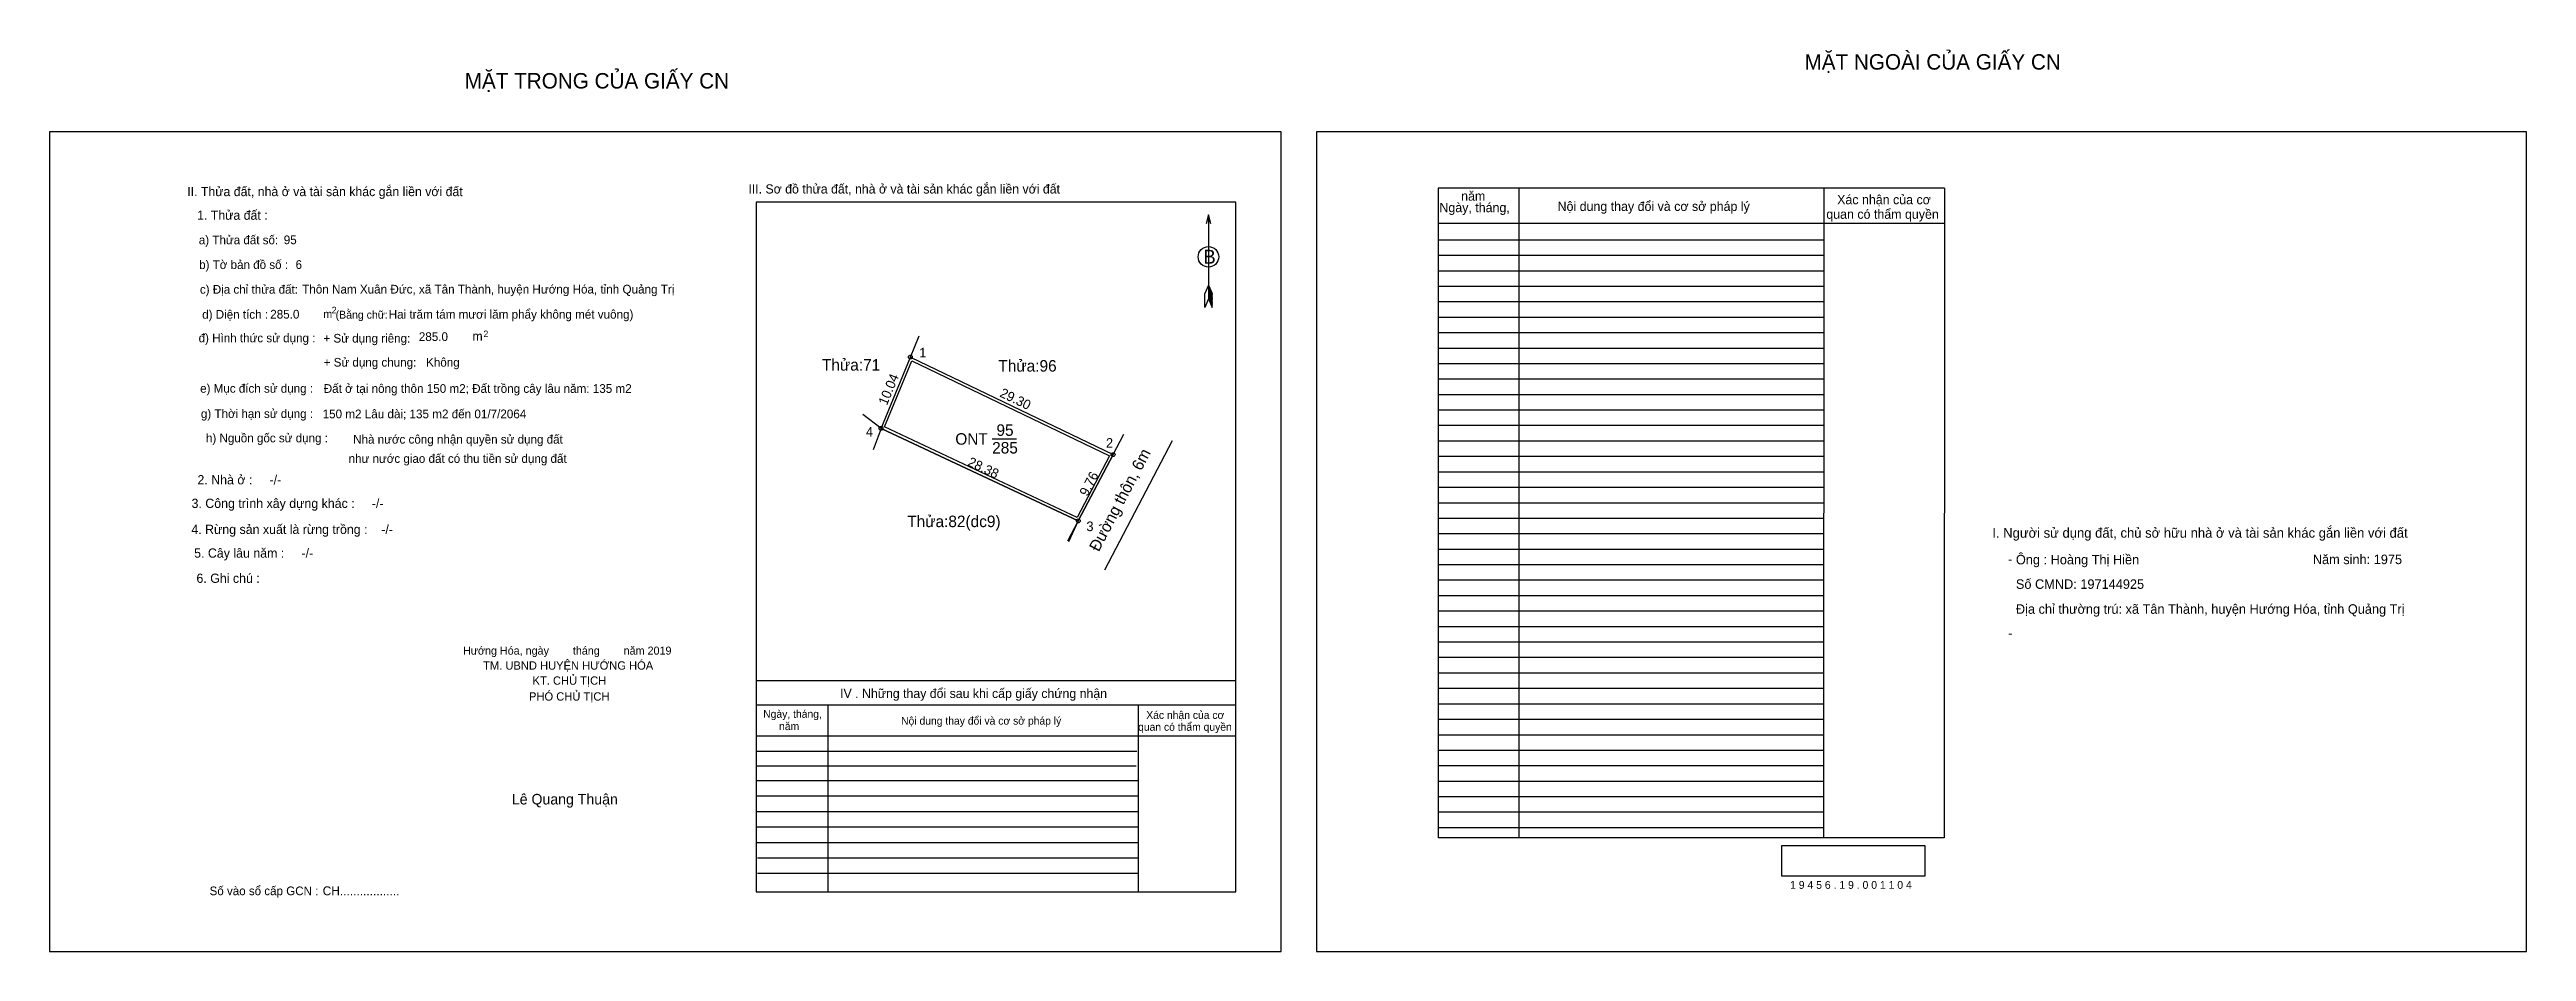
# Model space of a CAD drawing. Extents: x 539000 to 539323, y 1836978 to 1837096.
import ezdxf

# ---------------------------------------------------------------- set-up
doc = ezdxf.new("R2010")
doc.units = 0
for name, color, linetype in [('Default', 7, 'Continuous'), ('Level 1', 7, 'Continuous'), ('Level 10', 7, 'Continuous'), ('Level 11', 7, 'Continuous'), ('Level 13', 7, 'Continuous'), ('Level 27', 7, 'Continuous'), ('Level 35', 7, 'Continuous'), ('Level 36', 7, 'Continuous'), ('Level 40', 7, 'Continuous'), ('Level 49', 7, 'Continuous'), ('Level 5', 7, 'Continuous'), ('Level 52', 7, 'Continuous'), ('Level 55', 7, 'Continuous'), ('Level 6', 7, 'Continuous'), ('Level 7', 7, 'Continuous'), ('Level 8', 7, 'Continuous'), ('Level 9', 7, 'Continuous')]:
    doc.layers.add(name, color=color, linetype=linetype)

msp = doc.modelspace()

# ---------------------------------------------------------------- linework, layer by layer
at = {"layer": 'Level 1'}
for p, q in [((539000.03, 1837085.09), (539000.03, 1837085.09)), ((539165.02, 1837085.09), (539165.02, 1837085.09)), ((539150.96, 1837074.28), (539150.96, 1837063.31)), ((539150.48, 1837062.19), (539150.5, 1837064.01)), ((539150.96, 1837065.13), (539150.5, 1837064.01)), ((539150.96, 1837065.13), (539151.43, 1837064.01)), ((539150.96, 1837064.97), (539151.43, 1837063.84)), ((539150.96, 1837064.81), (539151.43, 1837063.69)), ((539150.96, 1837064.65), (539151.43, 1837063.52)), ((539150.96, 1837064.49), (539151.43, 1837063.36)), ((539150.96, 1837064.33), (539151.43, 1837063.2)), ((539150.96, 1837064.18), (539151.43, 1837063.03)), ((539150.96, 1837064.02), (539151.44, 1837062.87)), ((539150.96, 1837063.86), (539151.44, 1837062.71)), ((539150.96, 1837063.71), (539151.44, 1837062.55)), ((539151.44, 1837062.19), (539151.43, 1837064.01)), ((539150.96, 1837063.31), (539150.48, 1837062.19)), ((539150.96, 1837063.55), (539151.44, 1837062.39)), ((539150.96, 1837063.31), (539151.44, 1837062.19)), ((539160.43, 1836978.31), (539160.43, 1836978.31)), ((539322.61, 1836978.31), (539322.61, 1836978.31))]:
    msp.add_line(p, q, dxfattribs=at)
msp.add_lwpolyline([(539151.27, 1837073.12), (539150.96, 1837074.28), (539150.65, 1837073.12)], dxfattribs=at)
msp.add_circle((539150.96, 1837068.8), 1.34, dxfattribs=at)
at = {"layer": 'Level 10'}
for p, q in [((539108.32, 1837046.46), (539134.01, 1837034.4)), ((539134.01, 1837034.4), (539138.54, 1837043.04))]:
    msp.add_line(p, q, dxfattribs=at)
for points in [[(539108.32, 1837046.46), (539112.14, 1837055.75), (539138.54, 1837043.04), (539134.01, 1837034.4)], [(539108.77, 1837046.64), (539112.32, 1837055.27), (539138.06, 1837042.88), (539133.86, 1837034.86)]]:
    msp.add_lwpolyline(points, close=True, dxfattribs=at)
at = {"layer": 'Level 11'}
for centre in [(539112.14, 1837055.75), (539108.32, 1837046.46), (539108.32, 1837046.46), (539138.54, 1837043.04), (539134.01, 1837034.4)]:
    msp.add_circle(centre, 0.25, dxfattribs=at)
at = {"layer": 'Level 27'}
for p, q in [((539112.14, 1837055.75), (539113.28, 1837058.52)), ((539108.32, 1837046.46), (539105.94, 1837048.28)), ((539108.32, 1837046.46), (539107.29, 1837043.64)), ((539138.54, 1837043.04), (539139.93, 1837045.7)), ((539134.01, 1837034.4), (539132.62, 1837031.74)), ((539134.01, 1837034.4), (539132.75, 1837031.68))]:
    msp.add_line(p, q, dxfattribs=at)
at = {"layer": 'Level 35'}
msp.add_line((539137.45, 1837028.04), (539146.28, 1837044.87), dxfattribs=at)
at = {"layer": 'Level 40'}
msp.add_lwpolyline([(539000.03, 1836978.31), (539160.43, 1836978.31), (539160.43, 1837085.09), (539000.03, 1837085.09)], close=True, dxfattribs=at)
at = {"layer": 'Level 52'}
for p, q in [((539246.82, 1837077.75), (539180.86, 1837077.75)), ((539180.86, 1837077.75), (539180.86, 1836993.1)), ((539191.37, 1837077.75), (539191.37, 1836993.1)), ((539231.09, 1837077.75), (539231.06, 1836993.1)), ((539246.82, 1837077.75), (539246.79, 1836993.1)), ((539246.82, 1837073.14), (539180.86, 1837073.14)), ((539231.09, 1837070.98), (539180.86, 1837070.98)), ((539231.09, 1837068.97), (539180.86, 1837068.97)), ((539231.09, 1837066.95), (539180.86, 1837066.95)), ((539231.09, 1837064.94), (539180.86, 1837064.94)), ((539231.09, 1837062.92), (539180.86, 1837062.92)), ((539231.09, 1837060.91), (539180.86, 1837060.91)), ((539231.09, 1837058.9), (539180.86, 1837058.9)), ((539231.09, 1837056.88), (539180.86, 1837056.88)), ((539231.09, 1837054.87), (539180.86, 1837054.87)), ((539231.08, 1837052.85), (539180.86, 1837052.85)), ((539231.08, 1837050.84), (539180.86, 1837050.84)), ((539231.08, 1837048.82), (539180.86, 1837048.82)), ((539231.08, 1837046.81), (539180.86, 1837046.81)), ((539231.08, 1837044.79), (539180.86, 1837044.79)), ((539231.08, 1837042.78), (539180.86, 1837042.78)), ((539231.08, 1837040.76), (539180.86, 1837040.76)), ((539231.08, 1837038.75), (539180.86, 1837038.75)), ((539231.08, 1837036.73), (539180.86, 1837036.73)), ((539231.08, 1837034.72), (539180.86, 1837034.72)), ((539231.08, 1837032.7), (539180.86, 1837032.7)), ((539231.08, 1837030.69), (539180.86, 1837030.69)), ((539231.08, 1837028.68), (539180.86, 1837028.68)), ((539231.07, 1837026.66), (539180.86, 1837026.66)), ((539231.07, 1837024.65), (539180.86, 1837024.65)), ((539231.07, 1837022.63), (539180.86, 1837022.63)), ((539231.07, 1837020.62), (539180.86, 1837020.62)), ((539231.07, 1837018.6), (539180.86, 1837018.6)), ((539231.07, 1837016.59), (539180.86, 1837016.59)), ((539231.07, 1837014.57), (539180.86, 1837014.57)), ((539231.07, 1837012.56), (539180.86, 1837012.56)), ((539231.07, 1837010.54), (539180.86, 1837010.54)), ((539231.07, 1837008.53), (539180.86, 1837008.53)), ((539231.07, 1837006.51), (539180.86, 1837006.51)), ((539231.07, 1837004.5), (539180.86, 1837004.5)), ((539231.07, 1837002.48), (539180.86, 1837002.48)), ((539231.07, 1837000.47), (539180.86, 1837000.47)), ((539231.06, 1836998.46), (539180.86, 1836998.46)), ((539231.06, 1836996.44), (539180.86, 1836996.44)), ((539231.06, 1836994.43), (539180.86, 1836994.43)), ((539246.79, 1836993.1), (539180.86, 1836993.1))]:
    msp.add_line(p, q, dxfattribs=at)
msp.add_lwpolyline([(539165.02, 1836978.31), (539322.61, 1836978.31), (539322.61, 1837085.09), (539165.02, 1837085.09)], close=True, dxfattribs=at)
at = {"layer": 'Level 6'}
msp.add_lwpolyline([(539225.65, 1836992.12), (539244.26, 1836992.12), (539244.26, 1836988.13), (539225.65, 1836988.13)], close=True, dxfattribs=at)
at = {"layer": 'Level 7'}
for p, q in [((539141.64, 1837004.36), (539092.06, 1837004.36)), ((539141.55, 1837002.45), (539092.06, 1837002.45)), ((539141.81, 1837000.54), (539092.06, 1837000.54)), ((539141.81, 1836998.53), (539092.06, 1836998.53)), ((539141.81, 1836996.51), (539092.06, 1836996.51)), ((539141.81, 1836994.5), (539092.06, 1836994.5)), ((539141.81, 1836992.48), (539092.06, 1836992.48)), ((539141.81, 1836990.47), (539092.22, 1836990.47)), ((539141.81, 1836988.45), (539092.22, 1836988.45))]:
    msp.add_line(p, q, dxfattribs=at)
at = {"layer": 'Level 8'}
for p, q in [((539154.51, 1837075.94), (539092.06, 1837075.94)), ((539092.06, 1837075.94), (539092.06, 1836986.09)), ((539154.51, 1836986.09), (539154.51, 1837075.94)), ((539154.51, 1837013.57), (539092.06, 1837013.57)), ((539154.51, 1837010.4), (539092.06, 1837010.4)), ((539101.38, 1837010.4), (539101.38, 1836986.09)), ((539141.81, 1837010.4), (539141.81, 1836986.09)), ((539154.51, 1837006.37), (539092.06, 1837006.37)), ((539092.06, 1836986.09), (539154.51, 1836986.09))]:
    msp.add_line(p, q, dxfattribs=at)
at = {"layer": 'Level 9'}
msp.add_line((539122.79, 1837045.08), (539125.98, 1837045.08), dxfattribs=at)

# ---------------------------------------------------------------- texts
at = {"layer": 'Default'}
for s, p in [('e) Mục đích sử dụng :', (539019.64, 1837051.1)), ('g) Thời hạn sử dụng :', (539019.74, 1837047.81)), ('h) Nguồn gốc sử dụng :', (539020.4, 1837044.64)), ('Nhà nước công nhận quyền sử dụng đất', (539039.57, 1837044.47)), ('như nước giao đất có thu tiền sử dụng đất', (539038.98, 1837041.96))]:
    msp.add_text(s, height=1.1302, dxfattribs=at).set_placement(p)
at = {"layer": 'Level 1'}
msp.add_text('B', height=1.81, dxfattribs=at).set_placement((539150.29, 1837067.91))
at = {"layer": 'Level 13'}
for s, p in [('ONT', (539117.99, 1837044.33)), ('285', (539122.79, 1837043.18)), ('95', (539123.35, 1837045.48))]:
    msp.add_text(s, height=1.5, dxfattribs=at).set_placement(p)
at = {"layer": 'Level 36'}
for s, p in [('Thửa:71', (539100.62, 1837053.98)), ('Thửa:96', (539123.6, 1837053.85)), ('Thửa:82(dc9)', (539111.73, 1837033.59))]:
    msp.add_text(s, height=1.5, dxfattribs=at).set_placement(p)
at = {"layer": 'Level 49'}
for s, rotation, p in [('10.04', 67.6478, (539109.08, 1837049.37)), ('29.30', 334.292, (539123.67, 1837050.64)), ('28.38', 334.8526, (539119.5, 1837041.65)), ('9.76', 62.3317, (539135.19, 1837037.51))]:
    msp.add_text(s, height=1.25, rotation=rotation, dxfattribs=at).set_placement(p)
at = {"layer": 'Level 5'}
msp.add_text('Đường thôn, 6m', height=1.5, rotation=62.3235, dxfattribs=at).set_placement((539136.67, 1837030.29))
at = {"layer": 'Level 52'}
for s, height, p in [('năm', 1.209, (539183.87, 1837076.12)), ('Xác nhận của cơ', 1.2088, (539232.84, 1837075.65)), ('Ngày, tháng,', 1.2088, (539181.04, 1837074.62)), ('Nội dung thay đổi và cơ sở pháp lý', 1.2088, (539196.43, 1837074.78)), (' quan có thẩm quyền', 1.2088, (539230.98, 1837073.76))]:
    msp.add_text(s, height=height, dxfattribs=at).set_placement(p)
at = {"layer": 'Level 55'}
for s, height, p in [('1', 0.2, (539112.08, 1837055.75)), ('96', 0.055, (539112.1, 1837055.7)), ('71', 0.055, (539112.1, 1837055.7)), ('71', 0.055, (539112.1, 1837055.7)), ('4', 0.2, (539108.25, 1837046.46)), ('82', 0.055, (539108.28, 1837046.41)), ('82', 0.055, (539108.28, 1837046.41)), ('71', 0.055, (539108.28, 1837046.41)), ('71', 0.055, (539108.28, 1837046.41)), ('2', 0.2, (539138.47, 1837043.04)), ('96', 0.055, (539138.5, 1837042.99)), ('0', 0.055, (539138.52, 1837042.99)), ('3', 0.2, (539133.95, 1837034.4)), ('82', 0.055, (539133.97, 1837034.34)), ('82', 0.055, (539133.97, 1837034.34)), ('0', 0.055, (539133.99, 1837034.34))]:
    msp.add_text(s, height=height, dxfattribs=at).set_placement(p)
at = {"layer": 'Level 6'}
for s, height, p in [('95', 1.135, (539030.53, 1837070.45)), ('6', 1.13, (539032.07, 1837067.23)), ('Thôn Nam Xuân Đức, xã Tân Thành, huyện Hướng Hóa, tỉnh Quảng Trị', 1.1363, (539032.93, 1837064.02)), ('285.0', 1.135, (539028.77, 1837060.76)), ('Hai trăm tám mươi lăm phẩy không mét vuông)', 1.1347, (539044.2, 1837060.75)), ('285.0', 1.135, (539048.12, 1837057.84)), ('Đất ở tại nông thôn 150 m2; Đất trồng cây lâu năm: 135 m2', 1.1363, (539035.74, 1837051.08)), ('150 m2 Lâu dài; 135 m2 đến 01/7/2064', 1.1363, (539035.59, 1837047.77)), ('Ông : Hoàng Thị Hiền', 1.241, (539256.12, 1837028.74)), ('Năm sinh: 1975', 1.241, (539294.79, 1837028.77)), ('Số CMND: 197144925', 1.241, (539256.12, 1837025.55)), ('Địa chỉ thường trú: xã Tân Thành, huyện Hướng Hóa, tỉnh Quảng Trị', 1.241, (539256.12, 1837022.3)), ('1 9 4 5 6 . 1 9 . 0 0 1 1 0 4', 1.0154, (539226.71, 1836986.47))]:
    msp.add_text(s, height=height, dxfattribs=at).set_placement(p)
at = {"layer": 'Level 7'}
for s, height, p in [('MẶT TRONG CỦA GIẤY CN', 2.0146, (539054.1, 1837090.73)), ('MẶT NGOÀI CỦA GIẤY CN', 2.0146, (539228.59, 1837093.19)), ('II. Thửa đất, nhà ở và tài sản khác gắn liền với đất', 1.1987, (539017.96, 1837076.71)), ('III. Sơ đồ thửa đất, nhà ở và tài sản khác gắn liền với đất', 1.1987, (539091.04, 1837077.05)), ('1. Thửa đất :', 1.1987, (539019.25, 1837073.63)), ('a) Thửa đất số:', 1.1302, (539019.47, 1837070.44)), ('b) Tờ bản đồ số :', 1.1302, (539019.51, 1837067.22)), ('c) Địa chỉ thửa đất:', 1.1302, (539019.61, 1837064)), ('d) Diện tích :', 1.1302, (539019.91, 1837060.74)), ('m', 1.03, (539035.69, 1837060.84)), ('2', 0.856, (539036.77, 1837061.44)), ('(Bằng chữ:', 1.027, (539037.28, 1837060.75)), ('đ) Hình thức sử dụng :', 1.1302, (539019.44, 1837057.67)), ('+ Sử dụng riêng:', 1.1302, (539035.7, 1837057.63)), ('m', 1.21, (539055.09, 1837057.86)), ('2', 0.856, (539056.54, 1837058.34)), ('+ Sử dụng chung:', 1.1302, (539035.73, 1837054.5)), ('Không', 1.13, (539049.07, 1837054.5)), ('2. Nhà ở :     -/-', 1.2055, (539019.29, 1837039.16)), ('3. Công trình xây dựng khác :     -/-', 1.2055, (539018.52, 1837036.09)), ('4. Rừng sản xuất là rừng trồng :    -/-', 1.2055, (539018.49, 1837032.7)), ('I. Người sử dụng đất, chủ sở hữu nhà ở và tài sản khác gắn liền với đất', 1.2692, (539253.05, 1837032.21)), ('5. Cây lâu năm :     -/-', 1.2055, (539018.86, 1837029.61)), ('-', 1.29, (539255.09, 1837028.78)), ('6. Ghi chú :', 1.2055, (539019.16, 1837026.33)), ('-', 1.29, (539255.11, 1837019.14)), ('Hướng Hóa, ngày        tháng        năm 2019', 1.0473, (539053.87, 1837016.98)), ('TM. UBND HUYỆN HƯỚNG HÓA', 1.0852, (539056.49, 1837015.02)), ('PHÓ CHỦ TỊCH', 1.0851, (539062.47, 1837010.99)), ('KT. CHỦ TỊCH', 1.0852, (539062.93, 1837013.06)), ('IV . Những thay đổi sau khi cấp giấy chứng nhận', 1.1987, (539102.99, 1837011.33)), ('Ngày, tháng,', 1.0073, (539092.97, 1837008.75)), ('Nội dung thay đổi và cơ sở pháp lý', 1.0073, (539110.93, 1837007.86)), ('Xác nhận của cơ', 1.0073, (539142.86, 1837008.61)), ('năm', 1.007, (539095.04, 1837007.15)), (' quan có thẩm quyền', 1.0073, (539141.42, 1837007.06)), ('Lê Quang Thuận', 1.3745, (539060.24, 1836997.46)), ('Số vào sổ cấp GCN :', 1.1281, (539020.87, 1836985.64)), ('CH..................', 1.1604, (539035.6, 1836985.63))]:
    msp.add_text(s, height=height, dxfattribs=at).set_placement(p)
at = {"layer": 'Level 9'}
for s, p in [('1', (539113.29, 1837055.7)), ('4', (539106.35, 1837045.39)), ('2', (539137.61, 1837043.93)), ('3', (539135.06, 1837033.07))]:
    msp.add_text(s, height=1.25, dxfattribs=at).set_placement(p)

doc.saveas('drawing.dxf')
